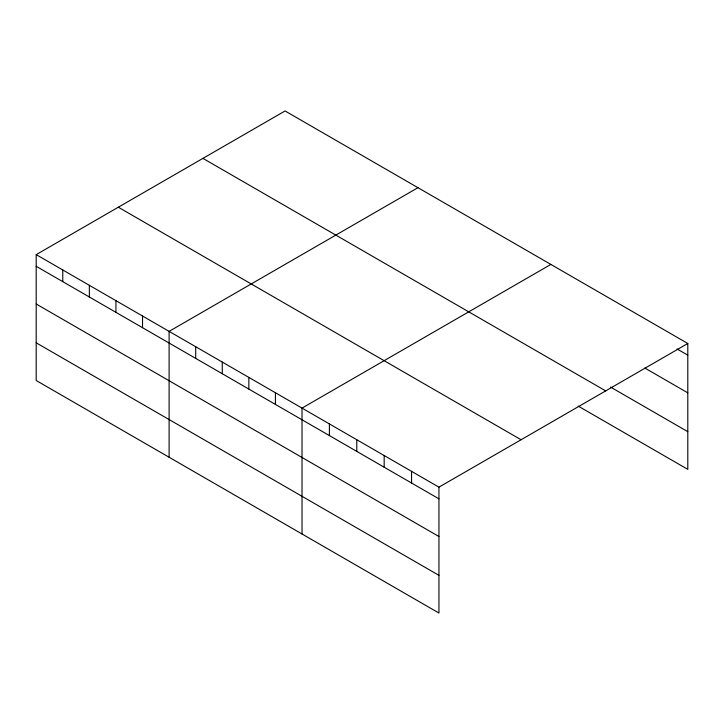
<?xml version="1.0" encoding="UTF-8"?>
<svg xmlns="http://www.w3.org/2000/svg" width="724" height="724" viewBox="0 0 724 724"><rect width="100%" height="100%" fill="white"/><g stroke="black" fill="none" stroke-linecap="round" stroke-linejoin="round"><path stroke-width="1.09" d="M438.943 536.52L438.943 487.161L36.2 254.631L36.2 380.516L438.943 613.038L438.943 536.52L36.2 303.999M578.25 406.119L687.8 469.369L687.8 343.484L285.057 110.962L36.2 254.631M417.956 187.688L169.108 331.366L169.108 457.251M550.864 264.423L302.017 408.101L302.017 533.986M438.943 487.161L687.8 343.484M677.04 348.941L687.8 355.149M644.767 368L687.8 392.842M610.531 387.069L687.8 431.676M202.928 158.375L605.68 390.897M118.32 207.218L521.072 439.749M36.2 266.305L438.943 498.827M36.2 342.823L438.943 575.354M411.558 471.342L411.558 483.017M384.173 455.532L384.173 467.206M356.787 439.721L356.787 451.396M329.402 423.911L329.402 435.586M275.428 392.752L275.428 404.426M248.848 377.403L248.848 389.078M222.268 362.063L222.268 373.729M195.688 346.715L195.688 358.38M142.528 316.017L142.528 327.691M115.94 300.677L115.94 312.343M89.36 285.328L89.36 296.994M62.78 269.98L62.78 281.654"/></g></svg>
